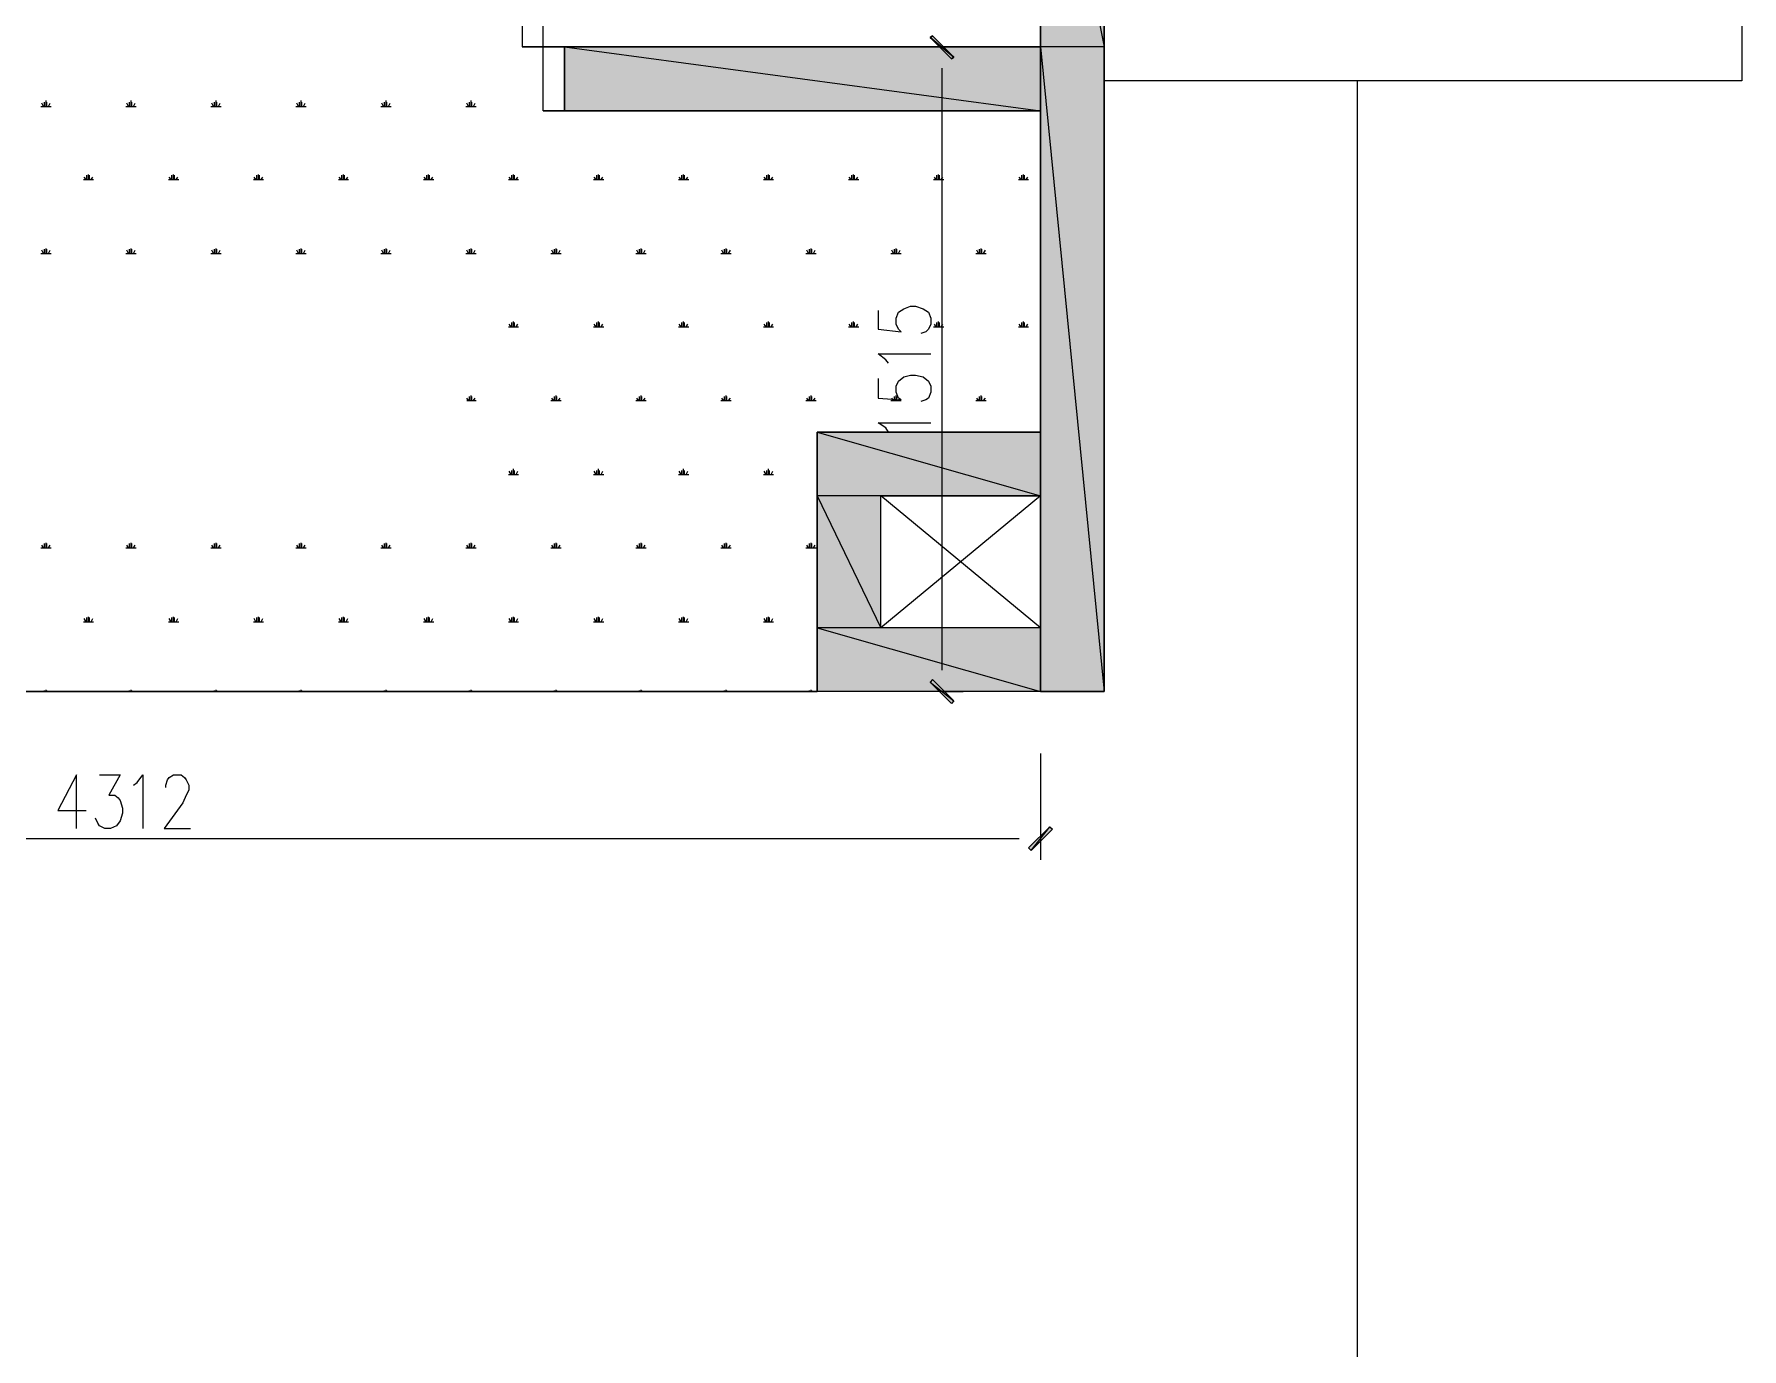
# Model space of a CAD drawing. Header units: millimetres. Extents: x -75 to 20144, y -75 to 30258.
# Drawn here: x 12627 to 16645, y 5298 to 8389 of the extents above; entities that cross this region are included whole.
import ezdxf

# ---------------------------------------------------------------- set-up
doc = ezdxf.new("R2010")
doc.units = ezdxf.units.MM
for name, color, linetype, true_color in [('SRC-FILLSTROKE-000000', 7, 'Continuous', 0x000000), ('SRC-STROKE-000000', 7, 'Continuous', 0x000000), ('SRC-STROKE-636466', 7, 'Continuous', 0x636466), ('SRC-STROKE-93278f', 7, 'Continuous', 0x93278f), ('SRC-STROKE-a953a0', 7, 'Continuous', 0xa953a0)]:
    doc.layers.add(name, color=color, linetype=linetype, true_color=true_color)

msp = doc.modelspace()

# ---------------------------------------------------------------- hatches: boundary and pattern name
at = {"layer": 'SRC-FILLSTROKE-000000', "true_color": 0x000000}
h = msp.add_hatch(color=7, dxfattribs=at)
h.dxf.hatch_style = 1
h.paths.add_polyline_path([(15144.9, 9109.2), (14994.9, 9109.2), (15144.9, 8359.3), (15144.9, 9109.2)])
h = msp.add_hatch(color=7, dxfattribs=at)
h.dxf.hatch_style = 1
h.paths.add_polyline_path([(14994.9, 9109.2), (15144.9, 8359.3), (14994.9, 8359.3), (14994.9, 9109.2)])
h = msp.add_hatch(color=7, dxfattribs=at)
h.dxf.hatch_style = 1
h.paths.add_polyline_path([(14994.9, 8359.3), (13875.1, 8359.3), (14994.9, 8209.4), (14994.9, 8359.3)])
h = msp.add_hatch(color=7, dxfattribs=at)
h.dxf.hatch_style = 1
h.paths.add_polyline_path([(13875.1, 8359.3), (14994.9, 8209.4), (13875.1, 8209.4), (13875.1, 8359.3)])
h = msp.add_hatch(color=7, dxfattribs=at)
h.dxf.hatch_style = 1
h.paths.add_polyline_path([(14741, 8385.3), (14735, 8381.3), (14791, 8335.3), (14741, 8385.3)])
h = msp.add_hatch(color=7, dxfattribs=at)
h.dxf.hatch_style = 1
h.paths.add_polyline_path([(14791, 8335.3), (14735, 8381.3), (14741, 8385.3), (14791, 8335.3)])
h = msp.add_hatch(color=7, dxfattribs=at)
h.dxf.hatch_style = 1
h.paths.add_polyline_path([(14735, 8381.3), (14791, 8335.3), (14785, 8331.3), (14735, 8381.3)])
h = msp.add_hatch(color=7, dxfattribs=at)
h.dxf.hatch_style = 1
h.paths.add_polyline_path([(14785, 8331.3), (14791, 8335.3), (14735, 8381.3), (14785, 8331.3)])
h = msp.add_hatch(color=7, dxfattribs=at)
h.dxf.hatch_style = 1
h.paths.add_polyline_path([(15144.9, 8359.3), (14994.9, 8359.3), (15144.9, 6843.6), (15144.9, 8359.3)])
h = msp.add_hatch(color=7, dxfattribs=at)
h.dxf.hatch_style = 1
h.paths.add_polyline_path([(14994.9, 8359.3), (15144.9, 6843.6), (14994.9, 6843.6), (14994.9, 8359.3)])
h = msp.add_hatch(color=7, dxfattribs=at)
h.dxf.hatch_style = 1
h.paths.add_polyline_path([(14994.9, 7453.5), (14469, 7453.5), (14994.9, 7303.5), (14994.9, 7453.5)])
h = msp.add_hatch(color=7, dxfattribs=at)
h.dxf.hatch_style = 1
h.paths.add_polyline_path([(14469, 7453.5), (14994.9, 7303.5), (14469, 7303.5), (14469, 7453.5)])
h = msp.add_hatch(color=7, dxfattribs=at)
h.dxf.hatch_style = 1
h.paths.add_polyline_path([(14619, 7303.5), (14469, 7303.5), (14619, 6993.5), (14619, 7303.5)])
h = msp.add_hatch(color=7, dxfattribs=at)
h.dxf.hatch_style = 1
h.paths.add_polyline_path([(14469, 7303.5), (14619, 6993.5), (14469, 6993.5), (14469, 7303.5)])
h = msp.add_hatch(color=7, dxfattribs=at)
h.dxf.hatch_style = 1
h.paths.add_polyline_path([(14994.9, 6993.5), (14469, 6993.5), (14994.9, 6843.6), (14994.9, 6993.5)])
h = msp.add_hatch(color=7, dxfattribs=at)
h.dxf.hatch_style = 1
h.paths.add_polyline_path([(14469, 6993.5), (14994.9, 6843.6), (14469, 6843.6), (14469, 6993.5)])
h = msp.add_hatch(color=7, dxfattribs=at)
h.dxf.hatch_style = 1
h.paths.add_polyline_path([(14741, 6871.6), (14735, 6865.6), (14791, 6821.6), (14741, 6871.6)])
h = msp.add_hatch(color=7, dxfattribs=at)
h.dxf.hatch_style = 1
h.paths.add_polyline_path([(14735, 6865.6), (14791, 6821.6), (14785, 6815.6), (14735, 6865.6)])
h = msp.add_hatch(color=7, dxfattribs=at)
h.dxf.hatch_style = 1
h.paths.add_polyline_path([(14966.9, 6475.6), (14972.9, 6469.6), (15016.9, 6525.6), (14966.9, 6475.6)])
h = msp.add_hatch(color=7, dxfattribs=at)
h.dxf.hatch_style = 1
h.paths.add_polyline_path([(14972.9, 6469.6), (15016.9, 6525.6), (15022.9, 6519.6), (14972.9, 6469.6)])

# ---------------------------------------------------------------- linework, layer by layer
at = {"layer": 'SRC-FILLSTROKE-000000'}
for points in [[(15144.9, 9109.2), (14994.9, 9109.2), (15144.9, 8359.3), (15144.9, 9109.2)], [(14994.9, 9109.2), (15144.9, 8359.3), (14994.9, 8359.3), (14994.9, 9109.2)], [(14994.9, 8359.3), (13875.1, 8359.3), (14994.9, 8209.4), (14994.9, 8359.3)], [(13875.1, 8359.3), (14994.9, 8209.4), (13875.1, 8209.4), (13875.1, 8359.3)], [(14741, 8385.3), (14735, 8381.3), (14791, 8335.3), (14741, 8385.3)], [(14791, 8335.3), (14735, 8381.3), (14741, 8385.3), (14791, 8335.3)], [(14735, 8381.3), (14791, 8335.3), (14785, 8331.3), (14735, 8381.3)], [(14785, 8331.3), (14791, 8335.3), (14735, 8381.3), (14785, 8331.3)], [(15144.9, 8359.3), (14994.9, 8359.3), (15144.9, 6843.6), (15144.9, 8359.3)], [(14994.9, 8359.3), (15144.9, 6843.6), (14994.9, 6843.6), (14994.9, 8359.3)], [(14994.9, 7453.5), (14469, 7453.5), (14994.9, 7303.5), (14994.9, 7453.5)], [(14469, 7453.5), (14994.9, 7303.5), (14469, 7303.5), (14469, 7453.5)], [(14619, 7303.5), (14469, 7303.5), (14619, 6993.5), (14619, 7303.5)], [(14469, 7303.5), (14619, 6993.5), (14469, 6993.5), (14469, 7303.5)], [(14994.9, 6993.5), (14469, 6993.5), (14994.9, 6843.6), (14994.9, 6993.5)], [(14469, 6993.5), (14994.9, 6843.6), (14469, 6843.6), (14469, 6993.5)], [(14741, 6871.6), (14735, 6865.6), (14791, 6821.6), (14741, 6871.6)], [(14735, 6865.6), (14791, 6821.6), (14785, 6815.6), (14735, 6865.6)], [(14966.9, 6475.6), (14972.9, 6469.6), (15016.9, 6525.6), (14966.9, 6475.6)], [(14972.9, 6469.6), (15016.9, 6525.6), (15022.9, 6519.6), (14972.9, 6469.6)]]:
    msp.add_lwpolyline(points, dxfattribs=at)
at = {"layer": 'SRC-STROKE-000000'}
for points in [[(15144.9, 9259.2), (15144.9, 13038.6), (16644.7, 13038.6), (16644.7, 8279.3), (15144.9, 8279.3), (15144.9, 9109.2)], [(14994.9, 8359.3), (14994.9, 9989.1), (15144.9, 9989.1), (15144.9, 9259.2), (15294.9, 9259.2), (15294.9, 9109.2), (15144.9, 9109.2), (15144.9, 8359.3), (15144.9, 6843.6), (14469, 6843.6), (14469, 7453.5), (14994.9, 7453.5), (14994.9, 8209.4), (14469, 8209.4), (13875.1, 8209.4), (13875.1, 8359.3), (14994.9, 8359.3)], [(13775.1, 8359.3), (13825.1, 8359.3), (13825.1, 9659.1), (13775.1, 9659.1), (13775.1, 8359.3)], [(13875.1, 8359.3), (13775.1, 8359.3)], [(13825.1, 8209.4), (13825.1, 8359.3), (13875.1, 8359.3), (13875.1, 8209.4), (13825.1, 8209.4)], [(14962.9, 8359.3), (14713, 8359.3)], [(14962.9, 8359.3), (14713, 8359.3)], [(14994.9, 8359.3), (14994.9, 6843.6), (15144.9, 6843.6), (15144.9, 8359.3), (14994.9, 8359.3)], [(14763, 8309.3), (14763, 6893.6)], [(13825.1, 8209.4), (13875.1, 8209.4)], [(14613, 7739.4), (14613, 7695.4), (14667, 7689.4), (14661, 7695.4), (14655, 7707.4), (14655, 7721.4), (14661, 7735.4), (14673, 7743.4), (14689, 7749.4), (14701, 7749.4), (14719, 7743.4), (14731, 7735.4), (14737, 7721.4), (14737, 7707.4), (14731, 7695.4), (14725, 7689.4), (14713, 7685.4)], [(14637, 7615.4), (14631, 7623.4), (14613, 7637.4), (14737, 7637.4)], [(14613, 7579.5), (14613, 7533.5), (14667, 7529.5), (14661, 7533.5), (14655, 7547.5), (14655, 7561.5), (14661, 7573.5), (14673, 7583.5), (14689, 7587.5), (14701, 7587.5), (14719, 7583.5), (14731, 7573.5), (14737, 7561.5), (14737, 7547.5), (14731, 7533.5), (14725, 7529.5), (14713, 7525.5)], [(14637, 7453.5), (14631, 7463.5), (14613, 7475.5), (14737, 7475.5)], [(14994.9, 7303.5), (14619, 6993.5), (14619, 7303.5), (14994.9, 7303.5), (14994.9, 6993.5), (14619, 6993.5)], [(14994.9, 6993.5), (14619, 7303.5)], [(11413.5, 6843.6), (14469, 6843.6)], [(14763, 6843.6), (14813, 6843.6)], [(14994.9, 6697.6), (14994.9, 6447.6)], [(12727.3, 6521.6), (12727.3, 6647.6), (12683.3, 6563.6), (12749.3, 6563.6)], [(12781.3, 6647.6), (12829.3, 6647.6), (12803.3, 6599.6), (12817.3, 6599.6), (12825.3, 6593.6), (12829.3, 6587.6), (12835.3, 6569.6), (12835.3, 6557.6), (12829.3, 6539.6), (12821.3, 6527.6), (12807.3, 6521.6), (12793.3, 6521.6), (12781.3, 6527.6), (12777.3, 6533.6), (12771.3, 6545.6)], [(12861.3, 6623.6), (12869.3, 6629.6), (12883.3, 6647.6), (12883.3, 6521.6)], [(12937.3, 6617.6), (12937.3, 6623.6), (12941.3, 6635.6), (12945.3, 6641.6), (12955.3, 6647.6), (12973.3, 6647.6), (12981.3, 6641.6), (12985.3, 6635.6), (12991.3, 6623.6), (12991.3, 6611.6), (12985.3, 6599.6), (12977.3, 6581.6), (12933.3, 6521.6), (12995.3, 6521.6)], [(10733.6, 6497.6), (14944.9, 6497.6)]]:
    msp.add_lwpolyline(points, dxfattribs=at)
at = {"layer": 'SRC-STROKE-636466'}
msp.add_lwpolyline([(15740.8, 2074.3), (15740.8, 8279.3)], dxfattribs=at)
at = {"layer": 'SRC-STROKE-93278f'}
msp.add_lwpolyline([(10683.6, 12578.7), (14994.9, 12578.7), (14994.9, 8359.3), (13875.1, 8359.3), (13875.1, 8209.4), (14994.9, 8209.4), (14994.9, 7453.5), (14469, 7453.5), (14469, 6843.6), (11413.5, 6843.6), (11413.5, 7009.5), (10833.6, 7009.5), (10833.6, 8209.4), (11975.4, 8209.4), (11975.4, 8359.3), (3134.8, 8359.3), (3134.8, 8959.2)], dxfattribs=at)
at = {"layer": 'SRC-STROKE-a953a0'}
for points in [[(12643.3, 8219.4), (12667.3, 8219.4)], [(12649.3, 8219.4), (12645.3, 8227.3)], [(12651.3, 8219.4), (12651.3, 8229.3)], [(12655.3, 8219.4), (12655.3, 8233.3)], [(12657.3, 8219.4), (12657.3, 8229.3)], [(12661.3, 8219.4), (12665.3, 8227.3)], [(12843.3, 8219.4), (12867.3, 8219.4)], [(12849.3, 8219.4), (12845.3, 8227.3)], [(12851.3, 8219.4), (12851.3, 8229.3)], [(12855.3, 8219.4), (12855.3, 8233.3)], [(12857.3, 8219.4), (12857.3, 8229.3)], [(12861.3, 8219.4), (12865.3, 8227.3)], [(13043.2, 8219.4), (13067.2, 8219.4)], [(13049.2, 8219.4), (13045.2, 8227.3)], [(13051.2, 8219.4), (13051.2, 8229.3)], [(13055.2, 8219.4), (13055.2, 8233.3)], [(13057.2, 8219.4), (13057.2, 8229.3)], [(13061.2, 8219.4), (13065.2, 8227.3)], [(13243.2, 8219.4), (13267.2, 8219.4)], [(13249.2, 8219.4), (13245.2, 8227.3)], [(13251.2, 8219.4), (13251.2, 8229.3)], [(13255.2, 8219.4), (13255.2, 8233.3)], [(13257.2, 8219.4), (13257.2, 8229.3)], [(13261.2, 8219.4), (13265.2, 8227.3)], [(13443.2, 8219.4), (13467.2, 8219.4)], [(13449.2, 8219.4), (13445.2, 8227.3)], [(13451.2, 8219.4), (13451.2, 8229.3)], [(13455.2, 8219.4), (13455.2, 8233.3)], [(13457.2, 8219.4), (13457.2, 8229.3)], [(13461.2, 8219.4), (13465.2, 8227.3)], [(13643.1, 8219.4), (13667.1, 8219.4)], [(13649.1, 8219.4), (13645.2, 8227.3)], [(13651.1, 8219.4), (13651.1, 8229.3)], [(13655.1, 8219.4), (13655.1, 8233.3)], [(13657.1, 8219.4), (13657.1, 8229.3)], [(13661.1, 8219.4), (13665.1, 8227.3)], [(12743.3, 8047.4), (12767.3, 8047.4)], [(12749.3, 8047.4), (12745.3, 8053.4)], [(12751.3, 8047.4), (12751.3, 8057.4)], [(12755.3, 8047.4), (12755.3, 8059.4)], [(12757.3, 8047.4), (12757.3, 8057.4)], [(12761.3, 8047.4), (12765.3, 8053.4)], [(12943.3, 8047.4), (12967.3, 8047.4)], [(12949.3, 8047.4), (12945.3, 8053.4)], [(12951.3, 8047.4), (12951.3, 8057.4)], [(12955.3, 8047.4), (12955.3, 8059.4)], [(12957.3, 8047.4), (12957.3, 8057.4)], [(12961.3, 8047.4), (12965.3, 8053.4)], [(13143.2, 8047.4), (13167.2, 8047.4)], [(13149.2, 8047.4), (13145.2, 8053.4)], [(13151.2, 8047.4), (13151.2, 8057.4)], [(13155.2, 8047.4), (13155.2, 8059.4)], [(13157.2, 8047.4), (13157.2, 8057.4)], [(13161.2, 8047.4), (13165.2, 8053.4)], [(13343.2, 8047.4), (13367.2, 8047.4)], [(13349.2, 8047.4), (13345.2, 8053.4)], [(13351.2, 8047.4), (13351.2, 8057.4)], [(13355.2, 8047.4), (13355.2, 8059.4)], [(13357.2, 8047.4), (13357.2, 8057.4)], [(13361.2, 8047.4), (13365.2, 8053.4)], [(13543.2, 8047.4), (13567.2, 8047.4)], [(13549.2, 8047.4), (13545.2, 8053.4)], [(13551.2, 8047.4), (13551.2, 8057.4)], [(13555.2, 8047.4), (13555.2, 8059.4)], [(13557.2, 8047.4), (13557.2, 8057.4)], [(13561.2, 8047.4), (13565.2, 8053.4)], [(13743.1, 8047.4), (13767.1, 8047.4)], [(13749.1, 8047.4), (13745.1, 8053.4)], [(13751.1, 8047.4), (13751.1, 8057.4)], [(13755.1, 8047.4), (13755.1, 8059.4)], [(13757.1, 8047.4), (13757.1, 8057.4)], [(13761.1, 8047.4), (13765.1, 8053.4)], [(13943.1, 8047.4), (13967.1, 8047.4)], [(13949.1, 8047.4), (13945.1, 8053.4)], [(13951.1, 8047.4), (13951.1, 8057.4)], [(13955.1, 8047.4), (13955.1, 8059.4)], [(13957.1, 8047.4), (13957.1, 8057.4)], [(13961.1, 8047.4), (13965.1, 8053.4)], [(14143.1, 8047.4), (14167.1, 8047.4)], [(14149.1, 8047.4), (14145.1, 8053.4)], [(14151.1, 8047.4), (14151.1, 8057.4)], [(14155.1, 8047.4), (14155.1, 8059.4)], [(14157.1, 8047.4), (14157.1, 8057.4)], [(14161.1, 8047.4), (14165.1, 8053.4)], [(14343, 8047.4), (14367, 8047.4)], [(14349, 8047.4), (14345, 8053.4)], [(14351, 8047.4), (14351, 8057.4)], [(14355, 8047.4), (14355, 8059.4)], [(14357, 8047.4), (14357, 8057.4)], [(14361, 8047.4), (14365, 8053.4)], [(14543, 8047.4), (14567, 8047.4)], [(14549, 8047.4), (14545, 8053.4)], [(14551, 8047.4), (14551, 8057.4)], [(14555, 8047.4), (14555, 8059.4)], [(14557, 8047.4), (14557, 8057.4)], [(14561, 8047.4), (14565, 8053.4)], [(14743, 8047.4), (14767, 8047.4)], [(14749, 8047.4), (14745, 8053.4)], [(14751, 8047.4), (14751, 8057.4)], [(14755, 8047.4), (14755, 8059.4)], [(14757, 8047.4), (14757, 8057.4)], [(14761, 8047.4), (14765, 8053.4)], [(14942.9, 8047.4), (14966.9, 8047.4)], [(14948.9, 8047.4), (14944.9, 8053.4)], [(14950.9, 8047.4), (14950.9, 8057.4)], [(14954.9, 8047.4), (14954.9, 8059.4)], [(14956.9, 8047.4), (14956.9, 8057.4)], [(14960.9, 8047.4), (14964.9, 8053.4)], [(12649.3, 7873.4), (12645.3, 7881.4)], [(12651.3, 7873.4), (12651.3, 7883.4)], [(12655.3, 7873.4), (12655.3, 7885.4)], [(12657.3, 7873.4), (12657.3, 7883.4)], [(12661.3, 7873.4), (12665.3, 7881.4)], [(12849.3, 7873.4), (12845.3, 7881.4)], [(12851.3, 7873.4), (12851.3, 7883.4)], [(12855.3, 7873.4), (12855.3, 7885.4)], [(12857.3, 7873.4), (12857.3, 7883.4)], [(12861.3, 7873.4), (12865.3, 7881.4)], [(13049.2, 7873.4), (13045.2, 7881.4)], [(13051.2, 7873.4), (13051.2, 7883.4)], [(13055.2, 7873.4), (13055.2, 7885.4)], [(13057.2, 7873.4), (13057.2, 7883.4)], [(13061.2, 7873.4), (13065.2, 7881.4)], [(13249.2, 7873.4), (13245.2, 7881.4)], [(13251.2, 7873.4), (13251.2, 7883.4)], [(13255.2, 7873.4), (13255.2, 7885.4)], [(13257.2, 7873.4), (13257.2, 7883.4)], [(13261.2, 7873.4), (13265.2, 7881.4)], [(13449.2, 7873.4), (13445.2, 7881.4)], [(13451.2, 7873.4), (13451.2, 7883.4)], [(13455.2, 7873.4), (13455.2, 7885.4)], [(13457.2, 7873.4), (13457.2, 7883.4)], [(13461.2, 7873.4), (13465.2, 7881.4)], [(13649.1, 7873.4), (13645.2, 7881.4)], [(13651.1, 7873.4), (13651.1, 7883.4)], [(13655.1, 7873.4), (13655.1, 7885.4)], [(13657.1, 7873.4), (13657.1, 7883.4)], [(13661.1, 7873.4), (13665.1, 7881.4)], [(13849.1, 7873.4), (13845.1, 7881.4)], [(13851.1, 7873.4), (13851.1, 7883.4)], [(13855.1, 7873.4), (13855.1, 7885.4)], [(13857.1, 7873.4), (13857.1, 7883.4)], [(13861.1, 7873.4), (13865.1, 7881.4)], [(14049.1, 7873.4), (14045.1, 7881.4)], [(14051.1, 7873.4), (14051.1, 7883.4)], [(14055.1, 7873.4), (14055.1, 7885.4)], [(14057.1, 7873.4), (14057.1, 7883.4)], [(14061.1, 7873.4), (14065.1, 7881.4)], [(14249.1, 7873.4), (14245.1, 7881.4)], [(14251.1, 7873.4), (14251.1, 7883.4)], [(14255.1, 7873.4), (14255.1, 7885.4)], [(14257.1, 7873.4), (14257.1, 7883.4)], [(14261.1, 7873.4), (14265.1, 7881.4)], [(14449, 7873.4), (14445, 7881.4)], [(14451, 7873.4), (14451, 7883.4)], [(14455, 7873.4), (14455, 7885.4)], [(14457, 7873.4), (14457, 7883.4)], [(14461, 7873.4), (14465, 7881.4)], [(14649, 7873.4), (14645, 7881.4)], [(14651, 7873.4), (14651, 7883.4)], [(14655, 7873.4), (14655, 7885.4)], [(14657, 7873.4), (14657, 7883.4)], [(14661, 7873.4), (14665, 7881.4)], [(14849, 7873.4), (14845, 7881.4)], [(14851, 7873.4), (14851, 7883.4)], [(14855, 7873.4), (14855, 7885.4)], [(14857, 7873.4), (14857, 7883.4)], [(14861, 7873.4), (14865, 7881.4)], [(12643.3, 7873.4), (12667.3, 7873.4)], [(12843.3, 7873.4), (12867.3, 7873.4)], [(13043.2, 7873.4), (13067.2, 7873.4)], [(13243.2, 7873.4), (13267.2, 7873.4)], [(13443.2, 7873.4), (13467.2, 7873.4)], [(13643.1, 7873.4), (13667.1, 7873.4)], [(13843.1, 7873.4), (13867.1, 7873.4)], [(14043.1, 7873.4), (14067.1, 7873.4)], [(14243.1, 7873.4), (14267.1, 7873.4)], [(14443, 7873.4), (14467, 7873.4)], [(14643, 7873.4), (14667, 7873.4)], [(14843, 7873.4), (14867, 7873.4)], [(13755.1, 7701.4), (13755.1, 7713.4)], [(13955.1, 7701.4), (13955.1, 7713.4)], [(14155.1, 7701.4), (14155.1, 7713.4)], [(14355, 7701.4), (14355, 7713.4)], [(14555, 7701.4), (14555, 7713.4)], [(14755, 7701.4), (14755, 7713.4)], [(14954.9, 7701.4), (14954.9, 7713.4)], [(13743.1, 7701.4), (13767.1, 7701.4)], [(13749.1, 7701.4), (13745.1, 7707.4)], [(13751.1, 7701.4), (13751.1, 7711.4)], [(13757.1, 7701.4), (13757.1, 7711.4)], [(13761.1, 7701.4), (13765.1, 7707.4)], [(13943.1, 7701.4), (13967.1, 7701.4)], [(13949.1, 7701.4), (13945.1, 7707.4)], [(13951.1, 7701.4), (13951.1, 7711.4)], [(13957.1, 7701.4), (13957.1, 7711.4)], [(13961.1, 7701.4), (13965.1, 7707.4)], [(14143.1, 7701.4), (14167.1, 7701.4)], [(14149.1, 7701.4), (14145.1, 7707.4)], [(14151.1, 7701.4), (14151.1, 7711.4)], [(14157.1, 7701.4), (14157.1, 7711.4)], [(14161.1, 7701.4), (14165.1, 7707.4)], [(14343, 7701.4), (14367, 7701.4)], [(14349, 7701.4), (14345, 7707.4)], [(14351, 7701.4), (14351, 7711.4)], [(14357, 7701.4), (14357, 7711.4)], [(14361, 7701.4), (14365, 7707.4)], [(14543, 7701.4), (14567, 7701.4)], [(14549, 7701.4), (14545, 7707.4)], [(14551, 7701.4), (14551, 7711.4)], [(14557, 7701.4), (14557, 7711.4)], [(14561, 7701.4), (14565, 7707.4)], [(14743, 7701.4), (14767, 7701.4)], [(14749, 7701.4), (14745, 7707.4)], [(14751, 7701.4), (14751, 7711.4)], [(14757, 7701.4), (14757, 7711.4)], [(14761, 7701.4), (14765, 7707.4)], [(14942.9, 7701.4), (14966.9, 7701.4)], [(14948.9, 7701.4), (14944.9, 7707.4)], [(14950.9, 7701.4), (14950.9, 7711.4)], [(14956.9, 7701.4), (14956.9, 7711.4)], [(14960.9, 7701.4), (14964.9, 7707.4)], [(13649.1, 7527.5), (13645.2, 7533.5)], [(13645.2, 7527.5), (13667.1, 7527.5)], [(13651.1, 7527.5), (13651.1, 7537.5)], [(13655.1, 7527.5), (13655.1, 7539.5)], [(13657.1, 7527.5), (13657.1, 7537.5)], [(13661.1, 7527.5), (13665.1, 7533.5)], [(13843.1, 7527.5), (13867.1, 7527.5)], [(13849.1, 7527.5), (13845.1, 7533.5)], [(13851.1, 7527.5), (13851.1, 7537.5)], [(13855.1, 7527.5), (13855.1, 7539.5)], [(13857.1, 7527.5), (13857.1, 7537.5)], [(13861.1, 7527.5), (13865.1, 7533.5)], [(14043.1, 7527.5), (14067.1, 7527.5)], [(14049.1, 7527.5), (14045.1, 7533.5)], [(14051.1, 7527.5), (14051.1, 7537.5)], [(14055.1, 7527.5), (14055.1, 7539.5)], [(14057.1, 7527.5), (14057.1, 7537.5)], [(14061.1, 7527.5), (14065.1, 7533.5)], [(14243.1, 7527.5), (14267.1, 7527.5)], [(14249.1, 7527.5), (14245.1, 7533.5)], [(14251.1, 7527.5), (14251.1, 7537.5)], [(14255.1, 7527.5), (14255.1, 7539.5)], [(14257.1, 7527.5), (14257.1, 7537.5)], [(14261.1, 7527.5), (14265.1, 7533.5)], [(14443, 7527.5), (14467, 7527.5)], [(14449, 7527.5), (14445, 7533.5)], [(14451, 7527.5), (14451, 7537.5)], [(14455, 7527.5), (14455, 7539.5)], [(14457, 7527.5), (14457, 7537.5)], [(14461, 7527.5), (14465, 7533.5)], [(14643, 7527.5), (14667, 7527.5)], [(14649, 7527.5), (14645, 7533.5)], [(14651, 7527.5), (14651, 7537.5)], [(14655, 7527.5), (14655, 7539.5)], [(14657, 7527.5), (14657, 7537.5)], [(14661, 7527.5), (14665, 7533.5)], [(14843, 7527.5), (14867, 7527.5)], [(14849, 7527.5), (14845, 7533.5)], [(14851, 7527.5), (14851, 7537.5)], [(14855, 7527.5), (14855, 7539.5)], [(14857, 7527.5), (14857, 7537.5)], [(14861, 7527.5), (14865, 7533.5)], [(13743.1, 7353.5), (13767.1, 7353.5)], [(13749.1, 7353.5), (13745.1, 7361.5)], [(13751.1, 7353.5), (13751.1, 7363.5)], [(13755.1, 7353.5), (13755.1, 7367.5)], [(13757.1, 7353.5), (13757.1, 7363.5)], [(13761.1, 7353.5), (13765.1, 7361.5)], [(13943.1, 7353.5), (13967.1, 7353.5)], [(13949.1, 7353.5), (13945.1, 7361.5)], [(13951.1, 7353.5), (13951.1, 7363.5)], [(13955.1, 7353.5), (13955.1, 7367.5)], [(13957.1, 7353.5), (13957.1, 7363.5)], [(13961.1, 7353.5), (13965.1, 7361.5)], [(14143.1, 7353.5), (14167.1, 7353.5)], [(14149.1, 7353.5), (14145.1, 7361.5)], [(14151.1, 7353.5), (14151.1, 7363.5)], [(14155.1, 7353.5), (14155.1, 7367.5)], [(14157.1, 7353.5), (14157.1, 7363.5)], [(14161.1, 7353.5), (14165.1, 7361.5)], [(14343, 7353.5), (14367, 7353.5)], [(14349, 7353.5), (14345, 7361.5)], [(14351, 7353.5), (14351, 7363.5)], [(14355, 7353.5), (14355, 7367.5)], [(14357, 7353.5), (14357, 7363.5)], [(14361, 7353.5), (14365, 7361.5)], [(12651.3, 7181.5), (12651.3, 7191.5)], [(12655.3, 7181.5), (12655.3, 7193.5)], [(12657.3, 7181.5), (12657.3, 7191.5)], [(12851.3, 7181.5), (12851.3, 7191.5)], [(12855.3, 7181.5), (12855.3, 7193.5)], [(12857.3, 7181.5), (12857.3, 7191.5)], [(13051.2, 7181.5), (13051.2, 7191.5)], [(13055.2, 7181.5), (13055.2, 7193.5)], [(13057.2, 7181.5), (13057.2, 7191.5)], [(13251.2, 7181.5), (13251.2, 7191.5)], [(13255.2, 7181.5), (13255.2, 7193.5)], [(13257.2, 7181.5), (13257.2, 7191.5)], [(13451.2, 7181.5), (13451.2, 7191.5)], [(13455.2, 7181.5), (13455.2, 7193.5)], [(13457.2, 7181.5), (13457.2, 7191.5)], [(13651.1, 7181.5), (13651.1, 7191.5)], [(13655.1, 7181.5), (13655.1, 7193.5)], [(13657.1, 7181.5), (13657.1, 7191.5)], [(13851.1, 7181.5), (13851.1, 7191.5)], [(13855.1, 7181.5), (13855.1, 7193.5)], [(13857.1, 7181.5), (13857.1, 7191.5)], [(14051.1, 7181.5), (14051.1, 7191.5)], [(14055.1, 7181.5), (14055.1, 7193.5)], [(14057.1, 7181.5), (14057.1, 7191.5)], [(14251.1, 7181.5), (14251.1, 7191.5)], [(14255.1, 7181.5), (14255.1, 7193.5)], [(14257.1, 7181.5), (14257.1, 7191.5)], [(14451, 7181.5), (14451, 7191.5)], [(14455, 7181.5), (14455, 7193.5)], [(14457, 7181.5), (14457, 7191.5)], [(12643.3, 7181.5), (12667.3, 7181.5)], [(12649.3, 7181.5), (12645.3, 7187.5)], [(12661.3, 7181.5), (12665.3, 7187.5)], [(12843.3, 7181.5), (12867.3, 7181.5)], [(12849.3, 7181.5), (12845.3, 7187.5)], [(12861.3, 7181.5), (12865.3, 7187.5)], [(13043.2, 7181.5), (13067.2, 7181.5)], [(13049.2, 7181.5), (13045.2, 7187.5)], [(13061.2, 7181.5), (13065.2, 7187.5)], [(13243.2, 7181.5), (13267.2, 7181.5)], [(13249.2, 7181.5), (13245.2, 7187.5)], [(13261.2, 7181.5), (13265.2, 7187.5)], [(13443.2, 7181.5), (13467.2, 7181.5)], [(13449.2, 7181.5), (13445.2, 7187.5)], [(13461.2, 7181.5), (13465.2, 7187.5)], [(13643.1, 7181.5), (13667.1, 7181.5)], [(13649.1, 7181.5), (13645.2, 7187.5)], [(13661.1, 7181.5), (13665.1, 7187.5)], [(13843.1, 7181.5), (13867.1, 7181.5)], [(13849.1, 7181.5), (13845.1, 7187.5)], [(13861.1, 7181.5), (13865.1, 7187.5)], [(14043.1, 7181.5), (14067.1, 7181.5)], [(14049.1, 7181.5), (14045.1, 7187.5)], [(14061.1, 7181.5), (14065.1, 7187.5)], [(14243.1, 7181.5), (14267.1, 7181.5)], [(14249.1, 7181.5), (14245.1, 7187.5)], [(14261.1, 7181.5), (14265.1, 7187.5)], [(14443, 7181.5), (14467, 7181.5)], [(14449, 7181.5), (14445, 7187.5)], [(14461, 7181.5), (14465, 7187.5)], [(12743.3, 7007.5), (12767.3, 7007.5)], [(12749.3, 7007.5), (12745.3, 7015.5)], [(12751.3, 7007.5), (12751.3, 7017.5)], [(12755.3, 7007.5), (12755.3, 7019.5)], [(12757.3, 7007.5), (12757.3, 7017.5)], [(12761.3, 7007.5), (12765.3, 7015.5)], [(12943.3, 7007.5), (12967.3, 7007.5)], [(12949.3, 7007.5), (12945.3, 7015.5)], [(12951.3, 7007.5), (12951.3, 7017.5)], [(12955.3, 7007.5), (12955.3, 7019.5)], [(12957.3, 7007.5), (12957.3, 7017.5)], [(12961.3, 7007.5), (12965.3, 7015.5)], [(13143.2, 7007.5), (13167.2, 7007.5)], [(13149.2, 7007.5), (13145.2, 7015.5)], [(13151.2, 7007.5), (13151.2, 7017.5)], [(13155.2, 7007.5), (13155.2, 7019.5)], [(13157.2, 7007.5), (13157.2, 7017.5)], [(13161.2, 7007.5), (13165.2, 7015.5)], [(13343.2, 7007.5), (13367.2, 7007.5)], [(13349.2, 7007.5), (13345.2, 7015.5)], [(13351.2, 7007.5), (13351.2, 7017.5)], [(13355.2, 7007.5), (13355.2, 7019.5)], [(13357.2, 7007.5), (13357.2, 7017.5)], [(13361.2, 7007.5), (13365.2, 7015.5)], [(13543.2, 7007.5), (13567.2, 7007.5)], [(13549.2, 7007.5), (13545.2, 7015.5)], [(13551.2, 7007.5), (13551.2, 7017.5)], [(13555.2, 7007.5), (13555.2, 7019.5)], [(13557.2, 7007.5), (13557.2, 7017.5)], [(13561.2, 7007.5), (13565.2, 7015.5)], [(13743.1, 7007.5), (13767.1, 7007.5)], [(13749.1, 7007.5), (13745.1, 7015.5)], [(13751.1, 7007.5), (13751.1, 7017.5)], [(13755.1, 7007.5), (13755.1, 7019.5)], [(13757.1, 7007.5), (13757.1, 7017.5)], [(13761.1, 7007.5), (13765.1, 7015.5)], [(13943.1, 7007.5), (13967.1, 7007.5)], [(13949.1, 7007.5), (13945.1, 7015.5)], [(13951.1, 7007.5), (13951.1, 7017.5)], [(13955.1, 7007.5), (13955.1, 7019.5)], [(13957.1, 7007.5), (13957.1, 7017.5)], [(13961.1, 7007.5), (13965.1, 7015.5)], [(14143.1, 7007.5), (14167.1, 7007.5)], [(14149.1, 7007.5), (14145.1, 7015.5)], [(14151.1, 7007.5), (14151.1, 7017.5)], [(14155.1, 7007.5), (14155.1, 7019.5)], [(14157.1, 7007.5), (14157.1, 7017.5)], [(14161.1, 7007.5), (14165.1, 7015.5)], [(14343, 7007.5), (14367, 7007.5)], [(14349, 7007.5), (14345, 7015.5)], [(14351, 7007.5), (14351, 7017.5)], [(14355, 7007.5), (14355, 7019.5)], [(14357, 7007.5), (14357, 7017.5)], [(14361, 7007.5), (14365, 7015.5)], [(12651.3, 6843.6), (12651.3, 6845.6)], [(12655.3, 6843.6), (12655.3, 6847.6)], [(12657.3, 6843.6), (12657.3, 6845.6)], [(12851.3, 6843.6), (12851.3, 6845.6)], [(12855.3, 6843.6), (12855.3, 6847.6)], [(12857.3, 6843.6), (12857.3, 6845.6)], [(13051.2, 6843.6), (13051.2, 6845.6)], [(13055.2, 6843.6), (13055.2, 6847.6)], [(13057.2, 6843.6), (13057.2, 6845.6)], [(13251.2, 6843.6), (13251.2, 6845.6)], [(13255.2, 6843.6), (13255.2, 6847.6)], [(13257.2, 6843.6), (13257.2, 6845.6)], [(13451.2, 6843.6), (13451.2, 6845.6)], [(13455.2, 6843.6), (13455.2, 6847.6)], [(13457.2, 6843.6), (13457.2, 6845.6)], [(13651.1, 6843.6), (13651.1, 6845.6)], [(13655.1, 6843.6), (13655.1, 6847.6)], [(13657.1, 6843.6), (13657.1, 6845.6)], [(13851.1, 6843.6), (13851.1, 6845.6)], [(13855.1, 6843.6), (13855.1, 6847.6)], [(13857.1, 6843.6), (13857.1, 6845.6)], [(14051.1, 6843.6), (14051.1, 6845.6)], [(14055.1, 6843.6), (14055.1, 6847.6)], [(14057.1, 6843.6), (14057.1, 6845.6)], [(14251.1, 6843.6), (14251.1, 6845.6)], [(14255.1, 6843.6), (14255.1, 6847.6)], [(14257.1, 6843.6), (14257.1, 6845.6)], [(14451, 6843.6), (14451, 6845.6)], [(14455, 6843.6), (14455, 6847.6)], [(14457, 6843.6), (14457, 6845.6)]]:
    msp.add_lwpolyline(points, dxfattribs=at)

doc.saveas('drawing.dxf')
